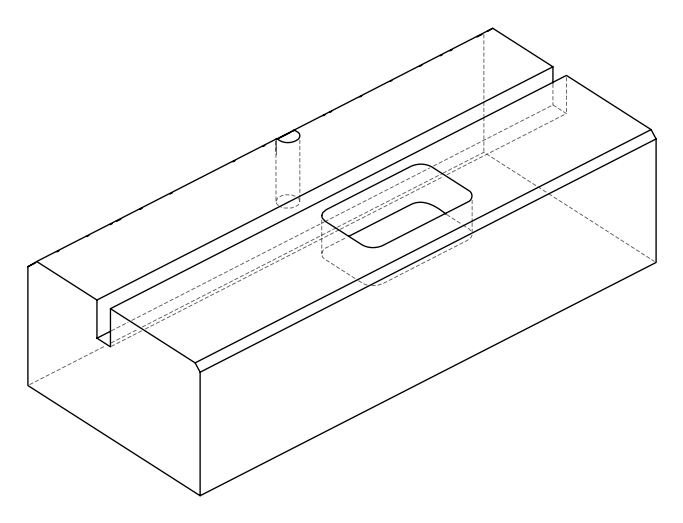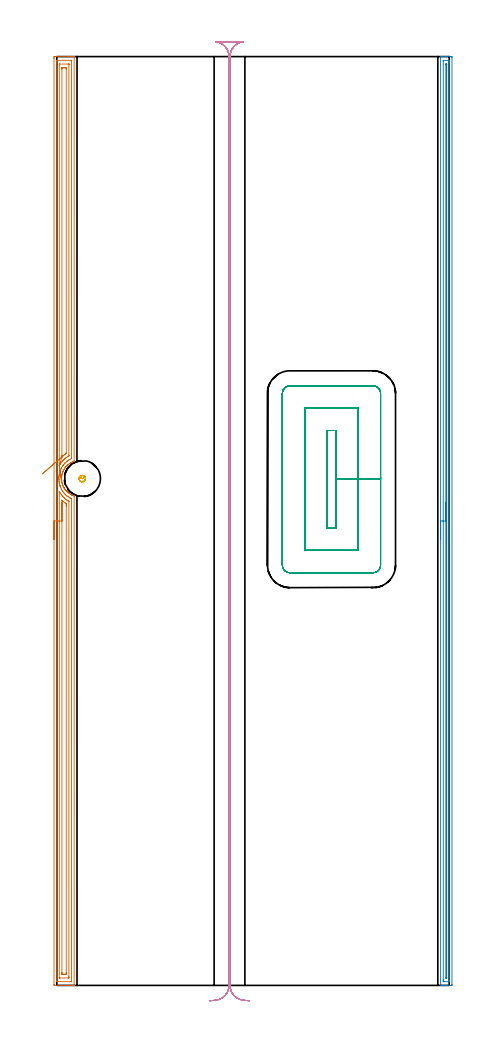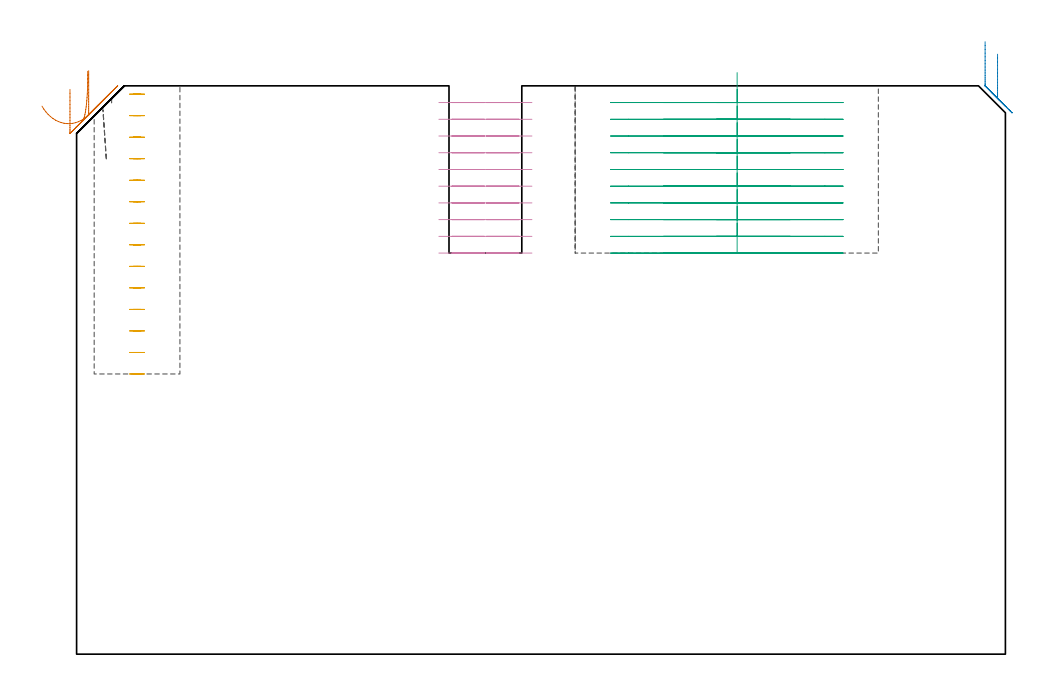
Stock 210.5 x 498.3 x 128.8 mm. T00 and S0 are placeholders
(PLAN: 5 operations, 1 tool changes, 64.7 min)
(1 AREA_MILL | FG_CHAMFER_SURFACE | UGT0205_001 | 16.18 min | 29060 mm3)
(2 AREA_MILL_1 | FG_CHAMFER_SURFACE_1 | UGT0205_001 | 12.12 min | 9273 mm3)
(3 MILL_RECTANGULAR_POCKET | POCKET_RECTANGULAR_STRAIGHT | NXT0201_012 | Follow Part, ap 4, ae 75% | 14.05 min | 298132 mm3)
(4 MILL_RECTANGULAR_SLOT | SLOT_RECTANGULAR | NXT0201_012 | Follow Part, ap 4, ae 75% | 21.45 min | 311587 mm3)
(5 MILL_BLIND_HOLE_FROM_SOLID_MATERIAL | STEP1POCKET | NXT0201_012 | Spiral | 0.91 min | 19044 mm3)
(TOOL UGT0205_001 | Chamfer Mill 20 x 3 x 45 deg. | D20 FL50 Z2)
(TOOL NXT0201_012 | ENDMILL 16mm [2P460-1600-NA 1630] | D16 FL38 Z6)
(OP 1 AREA_MILL)
G17 G21 G94 G90
T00 M6
G54
G17 G0 G90 X-1.5 Y239.15 S1061 M3
G43 Z138.8 H0
Z128.
G94 G1 Y239.188 Z127.128 F250.
Y239.302 Z126.264
Y239.491 Z125.412
Y239.753 Z124.58
Y240.087 Z123.774
Y240.49 Z123.
Y240.959 Z122.264
Y241.49 Z121.572
Y242.079 Z120.929
Y242.722 Z120.34
Y243.414 Z119.808
Y244.15 Z119.34
Y244.924 Z118.937
Y245.73 Z118.603
Y246.562 Z118.341
Y247.414 Z118.152
Y248.278 Z118.038
Y249.15 Z118.
Y497.307
X-1.499 Y497.673 Z118.001
X-1.495 Y498.196 Z118.003
X-1.492 Y498.292 Z118.006
X-0.976 Y498.296 Z118.521
X-0.355 Y498.3 Z119.143
X6.117 Z125.611
X7.533 Z127.03
X7.89 Z127.385
X8.603 Z128.102
X8.879 Z128.379
X9.269 Y498.292 Z128.76
X9.297 Y498.29 Z128.788
X9.3 Y498.12 Z128.8
Y281.333
X9.297 Y281.166 Z128.789
X9.179 Y281.116 Z128.674
X8.944 Y281.029 Z128.443
X8.776 Y280.969 Z128.274
X8.707 Y280.944 Z128.205
X8.561 Y280.886 Z128.06
X8.486 Y280.856 Z127.984
X8.044 Y280.656 Z127.539
X7.89 Y280.58 Z127.385
X7.69 Y280.483 Z127.19
X7.604 Y280.441 Z127.104
X7.446 Y280.347 Z126.942
X7.325 Y280.276 Z126.824
X7.147 Y280.17 Z126.645
X6.723 Y279.895 Z126.221
X6.221 Y279.533 Z125.719
X6.117 Y279.446 Z125.612
X6.034 Y279.379 Z125.533
X5.875 Y279.247 Z125.374
X5.842 Y279.219 Z125.339
X5.53 Y278.935 Z125.029
X5.228 Y278.64 Z124.727
X4.96 Y278.345 Z124.458
X4.886 Y278.255 Z124.385
X4.723 Y278.055 Z124.221
X4.639 Y277.95 Z124.134
X4.51 Y277.794 Z124.009
X4.47 Y277.746 Z123.97
X4.343 Y277.568 Z123.843
X4.078 Y277.195 Z123.577
X3.864 Y276.852 Z123.364
X3.621 Y276.409 Z123.119
X3.399 Y275.959 Z122.895
X3.298 Y275.729 Z122.796
X3.209 Y275.522 Z122.704
X3.198 Y275.499 Z122.694
X3.161 Y275.4 Z122.659
X3.078 Y275.173 Z122.577
X3.039 Y275.065 Z122.537
X2.898 Y274.62 Z122.395
X2.777 Y274.172 Z122.276
X2.692 Y273.78 Z122.192
X2.681 Y273.726 Z122.18
X2.609 Y273.287 Z122.103
X2.607 Y273.278 Z122.101
X2.55 Y272.819 Z122.05
X2.519 Y272.384 Z122.016
X2.503 Y271.938 Z122.
X2.508 Y271.804 Z122.001
X2.514 Y271.509 Z122.012
Y271.491
X2.545 Y271.052 Z122.039
X2.546 Y271.043 Z122.04
X2.57 Y270.806 Z122.069
X2.594 Y270.605 Z122.09
X2.595 Y270.597 Z122.091
X2.634 Y270.348 Z122.132
X2.666 Y270.149 Z122.164
X2.758 Y269.711 Z122.254
X2.76 Y269.703 Z122.256
X2.876 Y269.255 Z122.373
X2.998 Y268.847 Z122.498
X3.01 Y268.81 Z122.51
X3.099 Y268.553 Z122.599
X3.109 Y268.528 Z122.609
X3.197 Y268.299 Z122.696
X3.362 Y267.923 Z122.857
X3.365 Y267.916 Z122.86
X3.457 Y267.725 Z122.955
X3.501 Y267.633 Z123.
X3.582 Y267.466 Z123.081
X3.649 Y267.343 Z123.148
X3.821 Y267.022 Z123.319
X3.913 Y266.867 Z123.412
X3.947 Y266.81 Z123.446
X3.997 Y266.731 Z123.495
X4.078 Y266.602 Z123.577
X4.194 Y266.436 Z123.694
X4.343 Y266.226 Z123.839
X4.41 Y266.129 Z123.908
X4.631 Y265.845 Z124.131
X4.678 Y265.785 Z124.178
X4.885 Y265.539 Z124.384
X4.96 Y265.451 Z124.459
X5.156 Y265.235 Z124.655
X5.493 Y264.901 Z124.992
X5.673 Y264.736 Z125.169
X5.771 Y264.645 Z125.269
X5.841 Y264.58 Z125.34
X6.123 Y264.342 Z125.623
X6.42 Y264.117 Z125.919
X6.722 Y263.901 Z126.222
X7.081 Y263.669 Z126.581
X7.446 Y263.448 Z126.946
X7.495 Y263.421 Z126.995
X7.604 Y263.361 Z127.103
X7.814 Y263.257 Z127.312
X7.89 Y263.22 Z127.386
X8.019 Y263.155 Z127.518
X8.042 Y263.144 Z127.541
X8.158 Y263.092 Z127.658
X8.333 Y263.015 Z127.829
X8.486 Y262.947 Z127.984
X8.714 Y262.858 Z128.214
X8.909 Y262.782 Z128.408
X9.2 Y262.677 Z128.698
X9.295 Y262.635 Z128.791
X9.3 Y262.559 Z128.8
Y0.18
X9.297 Y0.01 Z128.788
X9.269 Y0.007 Z128.76
X8.879 Y0. Z128.379
X8.603 Z128.102
X7.89 Z127.385
X6.647 Z126.144
X5.23 Z124.725
X-1.242 Y0.001 Z118.255
X-1.492 Y0.01 Z118.006
X-1.499 Y0.26 Z117.999
Y0.278
X-1.5 Y249.15 Z118.
X-0.086 Z119.414
Y495.881
X-0.084 Y496.108 Z119.416
X-0.082 Y496.219 Z119.418
X-0.079 Y496.272 Z119.421
X-0.075 Y496.29 Z119.425
X-0.025 Y496.292 Z119.475
X0.387 Y496.299 Z119.887
X7.479 Y496.3 Z126.979
X7.744 Y496.296 Z127.244
X7.861 Y496.292 Z127.361
X7.879 Y496.29 Z127.379
X7.881 Y496.272 Z127.381
X7.883 Y496.218 Z127.383
X7.885 Y496.109 Z127.385
X7.886 Y495.889 Z127.386
Y283.125
X7.869 Y282.688 Z127.369
X6.987 Y282.243 Z126.487
X6.958 Y282.227 Z126.458
X6.439 Y281.901 Z125.939
X6.117 Y281.691 Z125.617
X5.905 Y281.546 Z125.405
X5.609 Y281.333 Z125.109
X5.398 Y281.163 Z124.898
X5.23 Y281.021 Z124.73
X4.922 Y280.749 Z124.422
X4.585 Y280.439 Z124.085
X4.464 Y280.318 Z123.964
X4.343 Y280.191 Z123.843
X4.039 Y279.851 Z123.539
X3.782 Y279.545 Z123.282
X3.637 Y279.363 Z123.137
X3.457 Y279.129 Z122.957
X3.257 Y278.853 Z122.757
X3.117 Y278.651 Z122.617
X2.901 Y278.317 Z122.401
X2.57 Y277.757 Z122.07
X2.275 Y277.161 Z121.775
X2.138 Y276.863 Z121.638
X1.999 Y276.545 Z121.499
X1.778 Y275.969 Z121.278
X1.764 Y275.929 Z121.264
X1.753 Y275.898 Z121.253
X1.683 Y275.677 Z121.183
X1.549 Y275.21 Z121.049
X1.514 Y275.075 Z121.014
X1.374 Y274.493 Z120.874
X1.31 Y274.181 Z120.81
X1.235 Y273.739 Z120.735
X1.178 Y273.287 Z120.678
X1.144 Y272.937 Z120.644
X1.108 Y272.393 Z120.608
X1.099 Y272.207 Z120.599
X1.096 Y272.091 Z120.596
X1.103 Y271.499 Z120.603
X1.108 Y271.342 Z120.608
X1.118 Y271.175 Z120.618
X1.167 Y270.605 Z120.667
X1.216 Y270.182 Z120.716
X1.292 Y269.711 Z120.792
X1.42 Y269.082 Z120.92
X1.489 Y268.817 Z120.989
X1.683 Y268.115 Z121.183
X1.743 Y267.923 Z121.243
X1.755 Y267.887 Z121.255
X1.775 Y267.831 Z121.275
X1.962 Y267.344 Z121.462
X2.096 Y267.029 Z121.596
X2.466 Y266.241 Z121.966
X2.522 Y266.135 Z122.022
X2.57 Y266.047 Z122.07
X2.864 Y265.539 Z122.364
X3.051 Y265.241 Z122.551
X3.457 Y264.664 Z122.957
X3.704 Y264.347 Z123.204
X3.994 Y263.998 Z123.494
X4.343 Y263.61 Z123.843
X4.496 Y263.453 Z123.996
X4.872 Y263.097 Z124.372
X5.23 Y262.774 Z124.73
X5.345 Y262.675 Z124.845
X5.488 Y262.56 Z124.988
X6.117 Y262.105 Z125.617
X6.803 Y261.666 Z126.303
X7.003 Y261.553 Z126.503
X7.246 Y261.42 Z126.746
X7.64 Y261.225 Z127.14
X7.762 Y261.163 Z127.262
X7.879 Y261.1 Z127.379
X7.881 Y260.996 Z127.381
X7.886 Y260.776 Z127.386
Y2.419
X7.884 Y2.192 Z127.384
X7.882 Y2.081 Z127.382
X7.879 Y2.028 Z127.379
X7.875 Y2.01 Z127.375
X7.825 Y2.008 Z127.325
X7.413 Y2.001 Z126.913
X0.321 Y2. Z119.821
X0.056 Y2.004 Z119.556
X-0.061 Y2.008 Z119.439
X-0.079 Y2.01 Z119.421
X-0.081 Y2.028 Z119.419
X-0.084 Y2.082 Z119.416
X-0.085 Y2.191 Z119.415
X-0.086 Y2.411 Z119.414
Y249.15
X1.328 Z120.828
X1.329 Y264.92 Z120.829
X1.331 Y265.02 Z120.831
X1.766 Y264.264 Z121.266
X2.314 Y263.453 Z121.814
X2.57 Y263.101 Z122.07
X3.007 Y262.56 Z122.507
X3.457 Y262.052 Z122.957
X3.846 Y261.666 Z123.346
X4.343 Y261.204 Z123.843
X4.86 Y260.772 Z124.36
X5.23 Y260.499 Z124.73
X5.451 Y260.34 Z124.951
X6.046 Y259.949 Z125.546
X6.159 Y259.878 Z125.659
X6.383 Y259.732 Z125.883
X6.465 Y259.67 Z125.965
X6.467 Y259.653 Z125.967
X6.47 Y259.609 Z125.97
X6.471 Y259.52 Z125.971
Y4.739
X6.469 Y4.203 Z125.969
X6.466 Y4.025 Z125.966
X6.465 Y4.011 Z125.965
X6.437 Y4.007 Z125.937
X6.384 Y4.003 Z125.884
X6.317 Y4. Z125.817
X1.683 Y4.001 Z121.183
X1.483 Y4.003 Z120.983
X1.349 Y4.008 Z120.849
X1.334 Y4.011 Z120.834
X1.332 Y4.017 Z120.832
X1.33 Y4.04 Z120.83
X1.329 Y4.083 Z120.829
X1.328 Y4.203 Z120.828
Y249.15
X2.743 Z122.243
Y260.128
X2.744 Y260.253 Z122.244
X2.746 Y260.283 Z122.246
X2.748 Y260.287 Z122.248
X2.752 Z122.252
X2.799 Y260.245 Z122.299
X3.189 Y259.878 Z122.689
X3.457 Y259.635 Z122.957
X4.221 Y258.984 Z123.721
X4.343 Y258.89 Z123.843
X4.689 Y258.635 Z124.189
X4.899 Y258.487 Z124.399
X4.934 Y258.461 Z124.434
X5.05 Y258.373 Z124.55
X5.054 Y258.267 Z124.554
X5.056 Y258.09 Z124.556
X5.057 Y257.37 Z124.557
Y257.196
Y6.884
X5.055 Y6.167 Z124.555
X5.052 Y6.062 Z124.552
X5.049 Y6.01 Z124.549
X5.001 Y6.008 Z124.501
X4.782 Y6.004 Z124.282
X4.343 Y6. Z123.843
X3.457 Z122.957
X3.016 Y6.004 Z122.516
X2.8 Y6.008 Z122.3
X2.752 Y6.01 Z122.252
X2.749 Y6.046 Z122.249
X2.747 Y6.111 Z122.247
X2.743 Y6.71 Z122.243
Y6.884
Y249.15
Y250.022 Z122.281
Y250.887 Z122.395
Y251.738 Z122.583
Y252.57 Z122.846
Y253.376 Z123.18
Y254.15 Z123.582
Y254.886 Z124.051
Y255.578 Z124.582
Y256.221 Z125.172
Y256.81 Z125.815
Y257.342 Z126.507
Y257.81 Z127.243
Y258.213 Z128.016
Y258.547 Z128.822
Y258.809 Z129.654
Y258.998 Z130.506
Y259.112 Z131.371
Y259.15 Z132.243
G0 X2.507 Y270.3 Z132.1
G1 X2.518 Y270.22 Z131.231
Y270.215 Z130.359
X2.509 Y270.286 Z129.49
X2.488 Y270.432 Z128.63
X2.458 Y270.651 Z127.786
X2.418 Y270.942 Z126.964
X2.368 Y271.303 Z126.172
X2.309 Y271.732 Z125.414
X2.241 Y272.224 Z124.697
X2.164 Y272.776 Z124.026
X2.08 Y273.383 Z123.406
X1.989 Y274.043 Z122.841
X1.892 Y274.748 Z122.337
X1.788 Y275.494 Z121.897
X1.68 Y276.275 Z121.524
X1.568 Y277.086 Z121.222
X1.453 Y277.919 Z120.991
X1.335 Y278.769 Z120.835
X1.334 Y278.784 Z120.834
X1.33 Y278.858 Z120.83
X1.329 Y278.939 Z120.829
X1.328 Y279.009 Z120.828
X1.329 Y493.561 Z120.829
X1.331 Y494.097 Z120.831
X1.334 Y494.275 Z120.834
X1.335 Y494.289 Z120.835
X1.363 Y494.293 Z120.863
X1.416 Y494.297 Z120.916
X1.483 Y494.3 Z120.983
X6.117 Y494.299 Z125.617
X6.317 Y494.297 Z125.817
X6.451 Y494.292 Z125.951
X6.466 Y494.289 Z125.966
X6.468 Y494.283 Z125.968
X6.47 Y494.26 Z125.97
X6.471 Y494.217 Z125.971
Y494.097
Y284.551
X6.469 Y284.283 Z125.969
X6.466 Y284.15 Z125.966
X6.465 Y284.121 Z125.965
X6.433 Y284.095 Z125.933
X6.316 Y284.015 Z125.816
X6.193 Y283.938 Z125.693
X6.117 Y283.89 Z125.617
X5.651 Y283.59 Z125.151
X5.23 Y283.305 Z124.73
X5.122 Y283.229 Z124.622
X4.974 Y283.121 Z124.474
X4.625 Y282.836 Z124.125
X4.343 Y282.598 Z123.843
X4.147 Y282.425 Z123.647
X3.932 Y282.227 Z123.432
X3.692 Y281.989 Z123.192
X3.457 Y281.747 Z122.957
X3.259 Y281.532 Z122.759
X3.085 Y281.333 Z122.585
X2.852 Y281.049 Z122.352
X2.57 Y280.697 Z122.07
X2.459 Y280.551 Z121.959
X2.377 Y280.439 Z121.877
X2.091 Y280.028 Z121.591
X1.779 Y279.545 Z121.279
X1.743 Y279.485 Z121.243
X1.683 Y279.384 Z121.183
X1.42 Y278.916 Z120.92
X1.361 Y278.809 Z120.861
X1.335 Y278.769 Z120.835
X2.752 Y283.519 Z122.252
X2.75 Y283.548 Z122.25
X2.744 Y283.839 Z122.244
X2.743 Y284.015 Z122.243
Y284.159
Y491.416
X2.745 Y492.133 Z122.245
X2.748 Y492.238 Z122.248
X2.751 Y492.29 Z122.251
X2.799 Y492.292 Z122.299
X3.018 Y492.296 Z122.518
X3.457 Y492.3 Z122.957
X4.343 Z123.843
X4.784 Y492.296 Z124.284
X5. Y492.292 Z124.5
X5.048 Y492.29 Z124.548
X5.051 Y492.254 Z124.551
X5.053 Y492.189 Z124.553
X5.057 Y491.59 Z124.557
Y491.416
Y285.977
X5.056 Y285.803 Z124.556
X5.052 Y285.444 Z124.552
X5.05 Y285.426 Z124.55
X5.039 Y285.413 Z124.539
X5.008 Y285.386 Z124.508
X4.951 Y285.344 Z124.451
X4.861 Y285.28 Z124.361
X4.343 Y284.915 Z123.843
X4.335 Y284.909 Z123.835
X3.851 Y284.511 Z123.351
X3.457 Y284.177 Z122.957
X3.37 Y284.102 Z122.87
X3.275 Y284.015 Z122.775
X2.817 Y283.576 Z122.317
X2.774 Y283.538 Z122.274
X2.752 Y283.519 Z122.252
X2.209 Y283.049 Z121.757
X1.636 Y282.553 Z121.326
X1.036 Y282.034 Z120.963
X0.414 Y281.497 Z120.67
X-0.225 Y280.945 Z120.45
X-0.875 Y280.382 Z120.305
X-1.533 Y279.813 Z120.235
X-2.193 Y279.243 Z120.241
X-2.85 Y278.675 Z120.323
X-3.499 Y278.113 Z120.48
X-4.135 Y277.563 Z120.712
X-4.754 Y277.028 Z121.016
X-5.35 Y276.513 Z121.39
X-5.919 Y276.021 Z121.831
X-6.457 Y275.555 Z122.337
X-6.959 Y275.121 Z122.902
X-7.423 Y274.72 Z123.523
X-7.843 Y274.356 Z124.195
G0 Z138.8
M5
M2
(OP 2 AREA_MILL_1)
G17 G21 G94 G90
T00 M6
G54
G17 G0 G90 X205.9 Y239.15 S1061 M3
G43 Z138.8 H0
G94 G1 Y239.188 Z137.928 F250.
Y239.302 Z137.063
Y239.491 Z136.212
Y239.753 Z135.38
Y240.087 Z134.574
Y240.49 Z133.8
Y240.959 Z133.064
Y241.49 Z132.372
Y242.079 Z131.729
Y242.722 Z131.139
Y243.414 Z130.608
Y244.15 Z130.14
Y244.924 Z129.737
Y245.73 Z129.403
Y246.562 Z129.141
Y247.414 Z128.952
Y248.278 Z128.838
Y249.15 Z128.8
Y498.12
X205.902 Y498.29 Z128.788
X206.064 Y498.298 Z128.628
X206.233 Y498.3 Z128.467
X206.486 Z128.214
X207.192 Z127.502
X208.424 Z126.272
X208.95 Z125.744
X209.566 Z125.129
X211.324 Z123.373
X211.586 Y498.297 Z123.11
X211.992 Y498.29 Z122.705
X211.996 Y498.09 Z122.702
X211.999 Y497.673 Z122.701
Y0.627
X211.996 Y0.21 Z122.702
X211.992 Y0.01 Z122.705
X211.586 Y0. Z123.11
X208.95 Z125.744
X207.546 Z127.15
X207.192 Z127.502
X206.233 Z128.467
X206.064 Y0.002 Z128.628
X205.902 Y0.01 Z128.789
X205.9 Y0.18 Z128.8
Y249.15
X207.314 Z127.386
Y495.761
X207.321 Y496.286 Z127.379
X207.348 Y496.29 Z127.352
X207.419 Y496.296 Z127.281
X207.528 Y496.299 Z127.172
X210.3 Y496.3 Z124.4
X210.504 Y496.297 Z124.196
X210.538 Y496.295 Z124.162
X210.57 Y496.291 Z124.13
X210.579 Y496.249 Z124.121
X210.584 Y496.011 Z124.116
X210.585 Y495.885 Z124.115
X210.586 Y495.115 Z124.114
Y2.539
X210.579 Y2.015 Z124.121
X210.552 Y2.01 Z124.148
X210.481 Y2.005 Z124.219
X210.372 Y2.001 Z124.328
X207.6 Y2. Z127.1
X207.396 Y2.003 Z127.304
X207.362 Y2.005 Z127.338
X207.33 Y2.009 Z127.37
X207.321 Y2.051 Z127.379
X207.316 Y2.289 Z127.384
X207.315 Y2.415 Z127.385
X207.314 Y3.185 Z127.386
Y249.15
X208.728 Z125.972
X208.729 Y494.097 Z125.971
X208.731 Y494.21 Z125.969
X208.733 Y494.265 Z125.967
X208.735 Y494.286 Z125.965
X208.758 Y494.292 Z125.942
X208.95 Y494.294 Z125.75
X209.148 Y494.29 Z125.552
X209.166 Y494.287 Z125.534
X209.167 Y494.272 Z125.533
X209.17 Y494.233 Z125.53
X209.171 Y494.173 Z125.529
X209.172 Y494.097 Z125.528
X209.171 Y4.203 Z125.529
X209.17 Y4.09 Z125.531
X209.167 Y4.035 Z125.533
X209.165 Y4.014 Z125.535
X209.142 Y4.008 Z125.558
X208.95 Y4.006 Z125.75
X208.752 Y4.01 Z125.948
X208.735 Y4.013 Z125.965
X208.733 Y4.028 Z125.967
X208.73 Y4.067 Z125.97
X208.729 Y4.127 Z125.971
X208.728 Y4.203 Z125.972
Y249.15
Y250.022 Z126.01
Y250.887 Z126.123
Y251.738 Z126.312
Y252.57 Z126.575
Y253.376 Z126.908
Y254.15 Z127.311
Y254.886 Z127.78
Y255.578 Z128.311
Y256.221 Z128.9
Y256.81 Z129.544
Y257.342 Z130.236
Y257.81 Z130.972
Y258.213 Z131.745
Y258.547 Z132.551
Y258.809 Z133.383
Y258.998 Z134.235
Y259.112 Z135.1
Y259.15 Z135.972
G0 Z138.8
M5
M2
(OP 3 MILL_RECTANGULAR_POCKET)
G17 G21 G94 G90
T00 M6
G54
G17 G0 G90 X149.7 Y246.209 S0 M3
G43 Z138.8 H1
Z131.8
G94 G1 Y271.55 Z125.01 F250.
Y297.7 F500.
X145.
Y245.4
X149.7
Y271.55
X161.7
Y309.7
X133.
Y233.4
X161.7
Y271.55
X173.7
Y317.6
G3 X169.6 Y321.7 R4.1
G1 X125.1
G3 X121. Y317.6 R4.1
G1 Y225.5
G3 X125.1 Y221.4 R4.1
G1 X169.6
G3 X173.7 Y225.5 R4.1
G1 Y271.55
Y272.55
G0 X149.7 Y246.209 Z128.01
G1 Y271.55 Z121.22 F250.
Y297.7 F500.
X145.
Y245.4
X149.7
Y271.55
X161.7
Y309.7
X133.
Y233.4
X161.7
Y271.55
X173.7
Y317.6
G3 X169.6 Y321.7 R4.1
G1 X125.1
G3 X121. Y317.6 R4.1
G1 Y225.5
G3 X125.1 Y221.4 R4.1
G1 X169.6
G3 X173.7 Y225.5 R4.1
G1 Y271.55
Y272.55
G0 X149.7 Y246.209 Z124.22
G1 Y271.55 Z117.43 F250.
Y297.7 F500.
X145.
Y245.4
X149.7
Y271.55
X161.7
Y309.7
X133.
Y233.4
X161.7
Y271.55
X173.7
Y317.6
G3 X169.6 Y321.7 R4.1
G1 X125.1
G3 X121. Y317.6 R4.1
G1 Y225.5
G3 X125.1 Y221.4 R4.1
G1 X169.6
G3 X173.7 Y225.5 R4.1
G1 Y271.55
Y272.55
G0 X149.7 Y246.209 Z120.43
G1 Y271.55 Z113.64 F250.
Y297.7 F500.
X145.
Y245.4
X149.7
Y271.55
X161.7
Y309.7
X133.
Y233.4
X161.7
Y271.55
X173.7
Y317.6
G3 X169.6 Y321.7 R4.1
G1 X125.1
G3 X121. Y317.6 R4.1
G1 Y225.5
G3 X125.1 Y221.4 R4.1
G1 X169.6
G3 X173.7 Y225.5 R4.1
G1 Y271.55
Y272.55
G0 X149.7 Y246.209 Z116.64
G1 Y271.55 Z109.85 F250.
Y297.7 F500.
X145.
Y245.4
X149.7
Y271.55
X161.7
Y309.7
X133.
Y233.4
X161.7
Y271.55
X173.7
Y317.6
G3 X169.6 Y321.7 R4.1
G1 X125.1
G3 X121. Y317.6 R4.1
G1 Y225.5
G3 X125.1 Y221.4 R4.1
G1 X169.6
G3 X173.7 Y225.5 R4.1
G1 Y271.55
Y272.55
G0 X149.7 Y246.209 Z112.85
G1 Y271.55 Z106.06 F250.
Y297.7 F500.
X145.
Y245.4
X149.7
Y271.55
X161.7
Y309.7
X133.
Y233.4
X161.7
Y271.55
X173.7
Y317.6
G3 X169.6 Y321.7 R4.1
G1 X125.1
G3 X121. Y317.6 R4.1
G1 Y225.5
G3 X125.1 Y221.4 R4.1
G1 X169.6
G3 X173.7 Y225.5 R4.1
G1 Y271.55
Y272.55
G0 X149.7 Y246.209 Z109.06
G1 Y271.55 Z102.27 F250.
Y297.7 F500.
X145.
Y245.4
X149.7
Y271.55
X161.7
Y309.7
X133.
Y233.4
X161.7
Y271.55
X173.7
Y317.6
G3 X169.6 Y321.7 R4.1
G1 X125.1
G3 X121. Y317.6 R4.1
G1 Y225.5
G3 X125.1 Y221.4 R4.1
G1 X169.6
G3 X173.7 Y225.5 R4.1
G1 Y271.55
Y272.55
G0 X149.7 Y246.209 Z105.27
G1 Y271.55 Z98.48 F250.
Y297.7 F500.
X145.
Y245.4
X149.7
Y271.55
X161.7
Y309.7
X133.
Y233.4
X161.7
Y271.55
X173.7
Y317.6
G3 X169.6 Y321.7 R4.1
G1 X125.1
G3 X121. Y317.6 R4.1
G1 Y225.5
G3 X125.1 Y221.4 R4.1
G1 X169.6
G3 X173.7 Y225.5 R4.1
G1 Y271.55
Y272.55
G0 X149.7 Y246.209 Z101.48
G1 Y271.55 Z94.69 F250.
Y297.7 F500.
X145.
Y245.4
X149.7
Y271.55
X161.7
Y309.7
X133.
Y233.4
X161.7
Y271.55
X173.7
Y317.6
G3 X169.6 Y321.7 R4.1
G1 X125.1
G3 X121. Y317.6 R4.1
G1 Y225.5
G3 X125.1 Y221.4 R4.1
G1 X169.6
G3 X173.7 Y225.5 R4.1
G1 Y271.55
Y272.55
G0 X149.7 Y246.209 Z97.69
G1 Y271.55 Z90.9 F250.
Y297.7 F500.
X145.
Y245.4
X149.7
Y271.55
X161.7
Y309.7
X133.
Y233.4
X161.7
Y271.55
X173.7
Y317.6
G3 X169.6 Y321.7 R4.1
G1 X125.1
G3 X121. Y317.6 R4.1
G1 Y225.5
G3 X125.1 Y221.4 R4.1
G1 X169.6
G3 X173.7 Y225.5 R4.1
G1 Y271.55
Y272.55
G0 Z138.8
M5
M2
(OP 4 MILL_RECTANGULAR_SLOT)
G17 G21 G94 G90
T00 M6
G54
G17 G0 G90 X103.197 Y-8.23 S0 M3
G43 Z138.8 H1
Z125.01
G94 G1 X100.208 Y-7.97 F250.
G2 X92.9 Y0. R8. F500.
G1 Y498.3
G2 X100.208 Y506.27 R8.
G1 Y506.3
X85.092
Y506.27
G2 X92.4 Y498.3 R8.
G1 Y0.
G2 X85.092 Y-7.97 R8.
G1 X82.103 Y-8.23 F250.
G0 X103.197 Z121.22
G1 X100.208 Y-7.97
G2 X92.9 Y0. R8. F500.
G1 Y498.3
G2 X100.208 Y506.27 R8.
G1 Y506.3
X85.092
Y506.27
G2 X92.4 Y498.3 R8.
G1 Y0.
G2 X85.092 Y-7.97 R8.
G1 X82.103 Y-8.23 F250.
G0 X103.197 Z117.43
G1 X100.208 Y-7.97
G2 X92.9 Y0. R8. F500.
G1 Y498.3
G2 X100.208 Y506.27 R8.
G1 Y506.3
X85.092
Y506.27
G2 X92.4 Y498.3 R8.
G1 Y0.
G2 X85.092 Y-7.97 R8.
G1 X82.103 Y-8.23 F250.
G0 X103.197 Z113.64
G1 X100.208 Y-7.97
G2 X92.9 Y0. R8. F500.
G1 Y498.3
G2 X100.208 Y506.27 R8.
G1 Y506.3
X85.092
Y506.27
G2 X92.4 Y498.3 R8.
G1 Y0.
G2 X85.092 Y-7.97 R8.
G1 X82.103 Y-8.23 F250.
G0 X103.197 Z109.85
G1 X100.208 Y-7.97
G2 X92.9 Y0. R8. F500.
G1 Y498.3
G2 X100.208 Y506.27 R8.
G1 Y506.3
X85.092
Y506.27
G2 X92.4 Y498.3 R8.
G1 Y0.
G2 X85.092 Y-7.97 R8.
G1 X82.103 Y-8.23 F250.
G0 X103.197 Z106.06
G1 X100.208 Y-7.97
G2 X92.9 Y0. R8. F500.
G1 Y498.3
G2 X100.208 Y506.27 R8.
G1 Y506.3
X85.092
Y506.27
G2 X92.4 Y498.3 R8.
G1 Y0.
G2 X85.092 Y-7.97 R8.
G1 X82.103 Y-8.23 F250.
G0 X103.197 Z102.27
G1 X100.208 Y-7.97
G2 X92.9 Y0. R8. F500.
G1 Y498.3
G2 X100.208 Y506.27 R8.
G1 Y506.3
X85.092
Y506.27
G2 X92.4 Y498.3 R8.
G1 Y0.
G2 X85.092 Y-7.97 R8.
G1 X82.103 Y-8.23 F250.
G0 X103.197 Z98.48
G1 X100.208 Y-7.97
G2 X92.9 Y0. R8. F500.
G1 Y498.3
G2 X100.208 Y506.27 R8.
G1 Y506.3
X85.092
Y506.27
G2 X92.4 Y498.3 R8.
G1 Y0.
G2 X85.092 Y-7.97 R8.
G1 X82.103 Y-8.23 F250.
G0 X103.197 Z94.69
G1 X100.208 Y-7.97
G2 X92.9 Y0. R8. F500.
G1 Y498.3
G2 X100.208 Y506.27 R8.
G1 Y506.3
X85.092
Y506.27
G2 X92.4 Y498.3 R8.
G1 Y0.
G2 X85.092 Y-7.97 R8.
G1 X82.103 Y-8.23 F250.
G0 X103.197 Z90.9
G1 X100.208 Y-7.97
G2 X92.9 Y0. R8. F500.
G1 Y498.3
G2 X100.208 Y506.27 R8.
G1 Y506.3
X85.092
Y506.27
G2 X92.4 Y498.3 R8.
G1 Y0.
G2 X85.092 Y-7.97 R8.
G1 X82.103 Y-8.23 F250.
G0 Z138.8
M5
M2
(OP 5 MILL_BLIND_HOLE_FROM_SOLID_MATERIAL)
G17 G21 G94 G90
T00 M6
G54
G17 G0 G90 X13.7 Y271.9 S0 M3
G43 Z138.8 H1
Z126.921
G94 G3 X14.55 Y272.75 R0.85 F250.
X13.7 Y273.6 R0.85
X12. Y271.9 R1.7
X13.7 Y273.6 R-1.7
X12.85 Y272.75 R0.85
X13.7 Y271.9 R0.85
G0 Z122.043
G3 X14.55 Y272.75 R0.85
X13.7 Y273.6 R0.85
X12. Y271.9 R1.7
X13.7 Y273.6 R-1.7
X12.85 Y272.75 R0.85
X13.7 Y271.9 R0.85
G0 Z117.164
G3 X14.55 Y272.75 R0.85
X13.7 Y273.6 R0.85
X12. Y271.9 R1.7
X13.7 Y273.6 R-1.7
X12.85 Y272.75 R0.85
X13.7 Y271.9 R0.85
G0 Z112.286
G3 X14.55 Y272.75 R0.85
X13.7 Y273.6 R0.85
X12. Y271.9 R1.7
X13.7 Y273.6 R-1.7
X12.85 Y272.75 R0.85
X13.7 Y271.9 R0.85
G0 Z107.407
G3 X14.55 Y272.75 R0.85
X13.7 Y273.6 R0.85
X12. Y271.9 R1.7
X13.7 Y273.6 R-1.7
X12.85 Y272.75 R0.85
X13.7 Y271.9 R0.85
G0 Z102.529
G3 X14.55 Y272.75 R0.85
X13.7 Y273.6 R0.85
X12. Y271.9 R1.7
X13.7 Y273.6 R-1.7
X12.85 Y272.75 R0.85
X13.7 Y271.9 R0.85
G0 Z97.65
G3 X14.55 Y272.75 R0.85
X13.7 Y273.6 R0.85
X12. Y271.9 R1.7
X13.7 Y273.6 R-1.7
X12.85 Y272.75 R0.85
X13.7 Y271.9 R0.85
G0 Z92.771
G3 X14.55 Y272.75 R0.85
X13.7 Y273.6 R0.85
X12. Y271.9 R1.7
X13.7 Y273.6 R-1.7
X12.85 Y272.75 R0.85
X13.7 Y271.9 R0.85
G0 Z87.893
G3 X14.55 Y272.75 R0.85
X13.7 Y273.6 R0.85
X12. Y271.9 R1.7
X13.7 Y273.6 R-1.7
X12.85 Y272.75 R0.85
X13.7 Y271.9 R0.85
G0 Z83.014
G3 X14.55 Y272.75 R0.85
X13.7 Y273.6 R0.85
X12. Y271.9 R1.7
X13.7 Y273.6 R-1.7
X12.85 Y272.75 R0.85
X13.7 Y271.9 R0.85
G0 Z78.136
G3 X14.55 Y272.75 R0.85
X13.7 Y273.6 R0.85
X12. Y271.9 R1.7
X13.7 Y273.6 R-1.7
X12.85 Y272.75 R0.85
X13.7 Y271.9 R0.85
G0 Z73.257
G3 X14.55 Y272.75 R0.85
X13.7 Y273.6 R0.85
X12. Y271.9 R1.7
X13.7 Y273.6 R-1.7
X12.85 Y272.75 R0.85
X13.7 Y271.9 R0.85
G0 Z68.379
G3 X14.55 Y272.75 R0.85
X13.7 Y273.6 R0.85
X12. Y271.9 R1.7
X13.7 Y273.6 R-1.7
X12.85 Y272.75 R0.85
X13.7 Y271.9 R0.85
G0 Z63.5
G3 X14.55 Y272.75 R0.85
X13.7 Y273.6 R0.85
X12. Y271.9 R1.7
X13.7 Y273.6 R-1.7
X12.85 Y272.75 R0.85
X13.7 Y271.9 R0.85
G0 Z138.8
M5
M2
